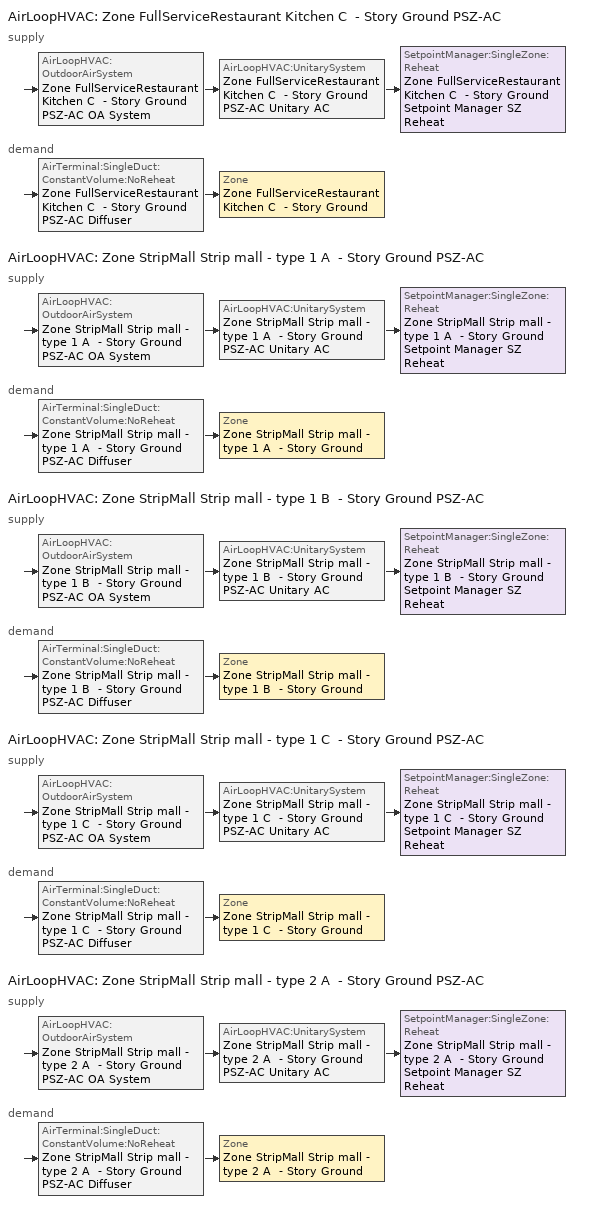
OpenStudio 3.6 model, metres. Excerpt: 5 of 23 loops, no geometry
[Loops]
AirLoopHVAC 'Zone FullServiceRestaurant Kitchen C  - Story Ground PSZ-AC'
 supply: AirLoopHVAC:OutdoorAirSystem 'Zone FullServiceRestaurant Kitchen C  - Story Ground PSZ-AC OA System' > AirLoopHVAC:UnitarySystem 'Zone FullServiceRestaurant Kitchen C  - Story Ground PSZ-AC Unitary AC' > SetpointManager:SingleZone:Reheat 'Zone FullServiceRestaurant Kitchen C  - Story Ground Setpoint Manager SZ Reheat'
 demand: AirTerminal:SingleDuct:ConstantVolume:NoReheat 'Zone FullServiceRestaurant Kitchen C  - Story Ground PSZ-AC Diffuser' > Zone 'Zone FullServiceRestaurant Kitchen C  - Story Ground'
AirLoopHVAC 'Zone StripMall Strip mall - type 1 A  - Story Ground PSZ-AC'
 supply: AirLoopHVAC:OutdoorAirSystem 'Zone StripMall Strip mall - type 1 A  - Story Ground PSZ-AC OA System' > AirLoopHVAC:UnitarySystem 'Zone StripMall Strip mall - type 1 A  - Story Ground PSZ-AC Unitary AC' > SetpointManager:SingleZone:Reheat 'Zone StripMall Strip mall - type 1 A  - Story Ground Setpoint Manager SZ Reheat'
 demand: AirTerminal:SingleDuct:ConstantVolume:NoReheat 'Zone StripMall Strip mall - type 1 A  - Story Ground PSZ-AC Diffuser' > Zone 'Zone StripMall Strip mall - type 1 A  - Story Ground'
AirLoopHVAC 'Zone StripMall Strip mall - type 1 B  - Story Ground PSZ-AC'
 supply: AirLoopHVAC:OutdoorAirSystem 'Zone StripMall Strip mall - type 1 B  - Story Ground PSZ-AC OA System' > AirLoopHVAC:UnitarySystem 'Zone StripMall Strip mall - type 1 B  - Story Ground PSZ-AC Unitary AC' > SetpointManager:SingleZone:Reheat 'Zone StripMall Strip mall - type 1 B  - Story Ground Setpoint Manager SZ Reheat'
 demand: AirTerminal:SingleDuct:ConstantVolume:NoReheat 'Zone StripMall Strip mall - type 1 B  - Story Ground PSZ-AC Diffuser' > Zone 'Zone StripMall Strip mall - type 1 B  - Story Ground'
AirLoopHVAC 'Zone StripMall Strip mall - type 1 C  - Story Ground PSZ-AC'
 supply: AirLoopHVAC:OutdoorAirSystem 'Zone StripMall Strip mall - type 1 C  - Story Ground PSZ-AC OA System' > AirLoopHVAC:UnitarySystem 'Zone StripMall Strip mall - type 1 C  - Story Ground PSZ-AC Unitary AC' > SetpointManager:SingleZone:Reheat 'Zone StripMall Strip mall - type 1 C  - Story Ground Setpoint Manager SZ Reheat'
 demand: AirTerminal:SingleDuct:ConstantVolume:NoReheat 'Zone StripMall Strip mall - type 1 C  - Story Ground PSZ-AC Diffuser' > Zone 'Zone StripMall Strip mall - type 1 C  - Story Ground'
AirLoopHVAC 'Zone StripMall Strip mall - type 2 A  - Story Ground PSZ-AC'
 supply: AirLoopHVAC:OutdoorAirSystem 'Zone StripMall Strip mall - type 2 A  - Story Ground PSZ-AC OA System' > AirLoopHVAC:UnitarySystem 'Zone StripMall Strip mall - type 2 A  - Story Ground PSZ-AC Unitary AC' > SetpointManager:SingleZone:Reheat 'Zone StripMall Strip mall - type 2 A  - Story Ground Setpoint Manager SZ Reheat'
 demand: AirTerminal:SingleDuct:ConstantVolume:NoReheat 'Zone StripMall Strip mall - type 2 A  - Story Ground PSZ-AC Diffuser' > Zone 'Zone StripMall Strip mall - type 2 A  - Story Ground'
[Sizing:Zone] Zone Cooling Design Supply Air Temperature Input Method=SupplyAirTemperature; Zone Cooling Design Supply Air Temperature {C}=12.7778; Zone Cooling Design Supply Air Temperature Difference {deltaC}=11.11; Zone Heating Design Supply Air Temperature Input Method=SupplyAirTemperature; Zone Heating Design Supply Air Temperature {C}=50; Zone Heating Design Supply Air Temperature Difference {deltaC}=11.11; Zone Cooling Design Supply Air Humidity Ratio {kg-H2O/kg-air}=0.0085; Zone Heating Design Supply Air Humidity Ratio {kg-H2O/kg-air}=0.008; Cooling Design Air Flow Method=DesignDay; Heating Design Air Flow Method=DesignDay; Account for Dedicated Outdoor Air System=No; Dedicated Outdoor Air System Control Strategy=NeutralSupplyAir; Dedicated Outdoor Air Low Setpoint Temperature for Design {C}=autosize; Dedicated Outdoor Air High Setpoint Temperature for Design {C}=autosize; Zone Load Sizing Method=Sensible Load Only No Latent Load; Zone Latent Cooling Design Supply Air Humidity Ratio Input Method=HumidityRatioDifference; Zone Cooling Design Supply Air Humidity Ratio Difference {kgWater/kgDryAir}=0.005; Zone Latent Heating Design Supply Air Humidity Ratio Input Method=HumidityRatioDifference; Zone Humidification Design Supply Air Humidity Ratio Difference {kgWater/kgDryAir}=0.005
Zone FullServiceRestaurant Kitchen C  - Story Ground; Zone StripMall Strip mall - type 1 A  - Story Ground; Zone StripMall Strip mall - type 1 B  - Story Ground; Zone StripMall Strip mall - type 1 C  - Story Ground; Zone StripMall Strip mall - type 2 A  - Story Ground
[Zone equipment]
Zone FullServiceRestaurant Kitchen C  - Story Ground: Zone FullServiceRestaurant Kitchen C  - Story Ground Exhaust Fan, Zone FullServiceRestaurant Kitchen C  - Story Ground PSZ-AC Diffuser
Zone StripMall Strip mall - type 1 A  - Story Ground: Zone StripMall Strip mall - type 1 A  - Story Ground PSZ-AC Diffuser
Zone StripMall Strip mall - type 1 B  - Story Ground: Zone StripMall Strip mall - type 1 B  - Story Ground PSZ-AC Diffuser
Zone StripMall Strip mall - type 1 C  - Story Ground: Zone StripMall Strip mall - type 1 C  - Story Ground PSZ-AC Diffuser
Zone StripMall Strip mall - type 2 A  - Story Ground: Zone StripMall Strip mall - type 2 A  - Story Ground PSZ-AC Diffuser
[Fan:ZoneExhaust]
Zone FullServiceRestaurant Kitchen C  - Story Ground Exhaust Fan: Availability Schedule=RestaurantSitDown Kitchen_Exhaust_SCH; Fan Total Efficiency=0.0660786; Pressure Rise {Pa}=124.544; Maximum Flow Rate {m3/s}=0.0314141; Flow Fraction Schedule=RestaurantSitDown Kitchen_Exhaust_SCH; System Availability Manager Coupling Mode=Decoupled
[AirLoopHVAC] Design Supply Air Flow Rate {m3/s}=autosize; Design Return Air Flow Fraction of Supply Air Flow=1
Name | Availability Schedule
Zone FullServiceRestaurant Kitchen C  - Story Ground PSZ-AC | Zone FullServiceRestaurant Kitchen C  - Story Ground PSZ-AC Occ Sch
Zone StripMall Strip mall - type 1 A  - Story Ground PSZ-AC | Zone StripMall Strip mall - type 1 A  - Story Ground PSZ-AC Occ Sch
Zone StripMall Strip mall - type 1 B  - Story Ground PSZ-AC | Zone StripMall Strip mall - type 1 B  - Story Ground PSZ-AC Occ Sch
Zone StripMall Strip mall - type 1 C  - Story Ground PSZ-AC | Zone StripMall Strip mall - type 1 C  - Story Ground PSZ-AC Occ Sch
Zone StripMall Strip mall - type 2 A  - Story Ground PSZ-AC | Zone StripMall Strip mall - type 2 A  - Story Ground PSZ-AC Occ Sch
[Sizing:System] Type of Load to Size On=Sensible; Design Outdoor Air Flow Rate {m3/s}=Autosize; Central Heating Maximum System Air Flow Ratio=1; Preheat Design Temperature {C}=7.22222; Preheat Design Humidity Ratio {kg-H2O/kg-Air}=0.008; Precool Design Temperature {C}=12.7778; Precool Design Humidity Ratio {kg-H2O/kg-Air}=0.008; Central Cooling Design Supply Air Temperature {C}=12.7778; Central Heating Design Supply Air Temperature {C}=50; Sizing Option=Coincident; 100% Outdoor Air in Cooling=No; 100% Outdoor Air in Heating=No; Central Cooling Design Supply Air Humidity Ratio {kg-H2O/kg-Air}=0.0085; Central Heating Design Supply Air Humidity Ratio {kg-H2O/kg-Air}=0.008; Cooling Design Air Flow Method=DesignDay; Heating Design Air Flow Method=DesignDay; System Outdoor Air Method=ZoneSum; Zone Maximum Outdoor Air Fraction=1; Cooling Supply Air Flow Rate Per Floor Area {m3/s-m2}=0.00996765; Cooling Fraction of Autosized Cooling Supply Air Flow Rate=1; Cooling Supply Air Flow Rate Per Unit Cooling Capacity {m3/s-W}=3.94755e-05; Heating Supply Air Flow Rate Per Floor Area {m3/s-m2}=0.00996765; Heating Fraction of Autosized Heating Supply Air Flow Rate=1; Heating Fraction of Autosized Cooling Supply Air Flow Rate=1; Heating Supply Air Flow Rate Per Unit Heating Capacity {m3/s-W}=3.15882e-05; Cooling Design Capacity Method=CoolingDesignCapacity; Cooling Design Capacity {W}=autosize; Cooling Design Capacity Per Floor Area {W/m2}=234.7; Fraction of Autosized Cooling Design Capacity=1; Heating Design Capacity Method=HeatingDesignCapacity; Heating Design Capacity {W}=autosize; Heating Design Capacity Per Floor Area {W/m2}=157; Fraction of Autosized Heating Design Capacity=1; Central Cooling Capacity Control Method=OnOff; Occupant Diversity=autosize
Zone FullServiceRestaurant Kitchen C  - Story Ground PSZ-AC; Zone StripMall Strip mall - type 1 A  - Story Ground PSZ-AC; Zone StripMall Strip mall - type 1 B  - Story Ground PSZ-AC; Zone StripMall Strip mall - type 1 C  - Story Ground PSZ-AC; Zone StripMall Strip mall - type 2 A  - Story Ground PSZ-AC
[SetpointManager:SingleZone:Reheat] Minimum Supply Air Temperature {C}=12.7778; Maximum Supply Air Temperature {C}=50
Name | Control Zone | Setpoint Node or NodeList
Zone FullServiceRestaurant Kitchen C  - Story Ground Setpoint Manager SZ Reheat | Zone FullServiceRestaurant Kitchen C  - Story Ground | Zone FullServiceRestaurant Kitchen C  - Story Ground PSZ-AC Supply Outlet Node
Zone StripMall Strip mall - type 1 A  - Story Ground Setpoint Manager SZ Reheat | Zone StripMall Strip mall - type 1 A  - Story Ground | Zone StripMall Strip mall - type 1 A  - Story Ground PSZ-AC Supply Outlet Node
Zone StripMall Strip mall - type 1 B  - Story Ground Setpoint Manager SZ Reheat | Zone StripMall Strip mall - type 1 B  - Story Ground | Zone StripMall Strip mall - type 1 B  - Story Ground PSZ-AC Supply Outlet Node
Zone StripMall Strip mall - type 1 C  - Story Ground Setpoint Manager SZ Reheat | Zone StripMall Strip mall - type 1 C  - Story Ground | Zone StripMall Strip mall - type 1 C  - Story Ground PSZ-AC Supply Outlet Node
Zone StripMall Strip mall - type 2 A  - Story Ground Setpoint Manager SZ Reheat | Zone StripMall Strip mall - type 2 A  - Story Ground | Zone StripMall Strip mall - type 2 A  - Story Ground PSZ-AC Supply Outlet Node
[Coil:Heating:Gas] Availability Schedule=Always On Discrete; Gas Burner Efficiency=0.8; Nominal Capacity {W}=AutoSize; Parasitic Electric Load {W}=0; Parasitic Gas Load {W}=0
Zone FullServiceRestaurant Kitchen C  - Story Ground PSZ-AC Gas Htg Coil 17kBtu/hr 0.8 Thermal Eff; Zone StripMall Strip mall - type 1 A  - Story Ground PSZ-AC Gas Htg Coil 41kBtu/hr 0.8 Thermal Eff; Zone StripMall Strip mall - type 1 B  - Story Ground PSZ-AC Gas Htg Coil 20kBtu/hr 0.8 Thermal Eff; Zone StripMall Strip mall - type 1 C  - Story Ground PSZ-AC Gas Htg Coil 29kBtu/hr 0.8 Thermal Eff; Zone StripMall Strip mall - type 2 A  - Story Ground PSZ-AC Gas Htg Coil 37kBtu/hr 0.8 Thermal Eff
[Coil:Heating:Electric] Availability Schedule=Always Off Discrete; Efficiency=1; Nominal Capacity {W}=0
Zone FullServiceRestaurant Kitchen C  - Story Ground PSZ-AC No Heat; Zone StripMall Strip mall - type 1 A  - Story Ground PSZ-AC No Heat; Zone StripMall Strip mall - type 1 B  - Story Ground PSZ-AC No Heat; Zone StripMall Strip mall - type 1 C  - Story Ground PSZ-AC No Heat; Zone StripMall Strip mall - type 2 A  - Story Ground PSZ-AC No Heat
[Coil:Cooling:DX:SingleSpeed] Availability Schedule=Always On Discrete; Rated Total Cooling Capacity {W}=autosize; Rated Sensible Heat Ratio=autosize; Rated COP {W/W}=3.14722; Rated Air Flow Rate {m3/s}=autosize; Rated Evaporator Fan Power Per Volume Flow Rate 2017 {W/(m3/s)}=773.3; Rated Evaporator Fan Power Per Volume Flow Rate 2023 {W/(m3/s)}=934.4; Total Cooling Capacity Function of Temperature Curve=DOE Ref DX Clg Coil Cool-Cap-fT; Total Cooling Capacity Function of Flow Fraction Curve=DOE Ref DX Clg Coil Cool-CAP-fFlow; Energy Input Ratio Function of Temperature Curve=DOE Ref DX Clg Coil Cool-EIR-fT; Energy Input Ratio Function of Flow Fraction Curve=DOE Ref DX Clg Coil Cool-EIR-fFlow; Part Load Fraction Correlation Curve=DOE Ref DX Clg Coil Cool-PLF-fPLR; Minimum Outdoor Dry-Bulb Temperature for Compressor Operation {C}=-25; Nominal Time for Condensate Removal to Begin {s}=0; Ratio of Initial Moisture Evaporation Rate and Steady State Latent Capacity=0; Maximum Cycling Rate {cycles/hr}=0; Latent Capacity Time Constant {s}=0; Condenser Type=AirCooled; Evaporative Condenser Effectiveness=0.9; Evaporative Condenser Air Flow Rate {m3/s}=autosize; Evaporative Condenser Pump Rated Power Consumption {W}=autosize; Crankcase Heater Capacity {W}=0; Maximum Outdoor Dry-Bulb Temperature for Crankcase Heater Operation {C}=10; Basin Heater Capacity {W/K}=0; Basin Heater Setpoint Temperature {C}=2
Zone FullServiceRestaurant Kitchen C  - Story Ground PSZ-AC 1spd DX AC Clg Coil 10kBtu/hr 9.7SEER; Zone StripMall Strip mall - type 1 A  - Story Ground PSZ-AC 1spd DX AC Clg Coil 19kBtu/hr 9.7SEER; Zone StripMall Strip mall - type 1 B  - Story Ground PSZ-AC 1spd DX AC Clg Coil 9kBtu/hr 9.7SEER; Zone StripMall Strip mall - type 1 C  - Story Ground PSZ-AC 1spd DX AC Clg Coil 16kBtu/hr 9.7SEER; Zone StripMall Strip mall - type 2 A  - Story Ground PSZ-AC 1spd DX AC Clg Coil 17kBtu/hr 9.7SEER
[Fan:OnOff] Availability Schedule=Always On Discrete; Fan Total Efficiency=0.53625; Pressure Rise {Pa}=622.722; Maximum Flow Rate {m3/s}=autosize; Motor Efficiency=0.825; Motor In Airstream Fraction=1
Name | Fan Power Ratio Function of Speed Ratio Curve | Fan Efficiency Ratio Function of Speed Ratio Curve
Zone FullServiceRestaurant Kitchen C  - Story Ground PSZ-AC Fan | Fan On Off Power Curve 5 | Fan On Off Efficiency Curve 5
Zone StripMall Strip mall - type 1 A  - Story Ground PSZ-AC Fan | Fan On Off Power Curve 6 | Fan On Off Efficiency Curve 6
Zone StripMall Strip mall - type 1 B  - Story Ground PSZ-AC Fan | Fan On Off Power Curve 7 | Fan On Off Efficiency Curve 7
Zone StripMall Strip mall - type 1 C  - Story Ground PSZ-AC Fan | Fan On Off Power Curve 8 | Fan On Off Efficiency Curve 8
Zone StripMall Strip mall - type 2 A  - Story Ground PSZ-AC Fan | Fan On Off Power Curve 9 | Fan On Off Efficiency Curve 9
[AirLoopHVAC:UnitarySystem] Control Type=Load; Dehumidification Control Type=None; Availability Schedule=Always On Discrete; Fan Placement=DrawThrough; DX Heating Coil Sizing Ratio=1; Use DOAS DX Cooling Coil=No; DOAS DX Cooling Coil Leaving Minimum Air Temperature {C}=2; Latent Load Control=SensibleOnlyLoadControl; Supply Air Flow Rate During Cooling Operation {m3/s}=Autosize; Supply Air Flow Rate During Heating Operation {m3/s}=Autosize; Supply Air Flow Rate When No Cooling or Heating is Required {m3/s}=Autosize; Maximum Supply Air Temperature {C}=80; Maximum Outdoor Dry-Bulb Temperature for Supplemental Heater Operation {C}=21; Maximum Cycling Rate {cycles/hr}=2.5; Heat Pump Time Constant {s}=60; Fraction of On-Cycle Power Use=0.01; Heat Pump Fan Delay Time {s}=60; Ancilliary On-Cycle Electric Power {W}=0; Ancilliary Off-Cycle Electric Power {W}=0
Name | Controlling Zone or Thermostat Location | Supply Fan | Supply Air Fan Operating Mode Schedule | Heating Coil | Cooling Coil | Supplemental Heating Coil
Zone FullServiceRestaurant Kitchen C  - Story Ground PSZ-AC Unitary AC | Zone FullServiceRestaurant Kitchen C  - Story Ground | Zone FullServiceRestaurant Kitchen C  - Story Ground PSZ-AC Fan | Zone FullServiceRestaurant Kitchen C  - Story Ground PSZ-AC_night_fancycle_schedule | Zone FullServiceRestaurant Kitchen C  - Story Ground PSZ-AC Gas Htg Coil 17kBtu/hr 0.8 Thermal Eff | Zone FullServiceRestaurant Kitchen C  - Story Ground PSZ-AC 1spd DX AC Clg Coil 10kBtu/hr 9.7SEER | Zone FullServiceRestaurant Kitchen C  - Story Ground PSZ-AC No Heat
Zone StripMall Strip mall - type 1 A  - Story Ground PSZ-AC Unitary AC | Zone StripMall Strip mall - type 1 A  - Story Ground | Zone StripMall Strip mall - type 1 A  - Story Ground PSZ-AC Fan | Zone StripMall Strip mall - type 1 A  - Story Ground PSZ-AC_night_fancycle_schedule | Zone StripMall Strip mall - type 1 A  - Story Ground PSZ-AC Gas Htg Coil 41kBtu/hr 0.8 Thermal Eff | Zone StripMall Strip mall - type 1 A  - Story Ground PSZ-AC 1spd DX AC Clg Coil 19kBtu/hr 9.7SEER | Zone StripMall Strip mall - type 1 A  - Story Ground PSZ-AC No Heat
Zone StripMall Strip mall - type 1 B  - Story Ground PSZ-AC Unitary AC | Zone StripMall Strip mall - type 1 B  - Story Ground | Zone StripMall Strip mall - type 1 B  - Story Ground PSZ-AC Fan | Zone StripMall Strip mall - type 1 B  - Story Ground PSZ-AC_night_fancycle_schedule | Zone StripMall Strip mall - type 1 B  - Story Ground PSZ-AC Gas Htg Coil 20kBtu/hr 0.8 Thermal Eff | Zone StripMall Strip mall - type 1 B  - Story Ground PSZ-AC 1spd DX AC Clg Coil 9kBtu/hr 9.7SEER | Zone StripMall Strip mall - type 1 B  - Story Ground PSZ-AC No Heat
Zone StripMall Strip mall - type 1 C  - Story Ground PSZ-AC Unitary AC | Zone StripMall Strip mall - type 1 C  - Story Ground | Zone StripMall Strip mall - type 1 C  - Story Ground PSZ-AC Fan | Zone StripMall Strip mall - type 1 C  - Story Ground PSZ-AC_night_fancycle_schedule | Zone StripMall Strip mall - type 1 C  - Story Ground PSZ-AC Gas Htg Coil 29kBtu/hr 0.8 Thermal Eff | Zone StripMall Strip mall - type 1 C  - Story Ground PSZ-AC 1spd DX AC Clg Coil 16kBtu/hr 9.7SEER | Zone StripMall Strip mall - type 1 C  - Story Ground PSZ-AC No Heat
Zone StripMall Strip mall - type 2 A  - Story Ground PSZ-AC Unitary AC | Zone StripMall Strip mall - type 2 A  - Story Ground | Zone StripMall Strip mall - type 2 A  - Story Ground PSZ-AC Fan | Zone StripMall Strip mall - type 2 A  - Story Ground PSZ-AC_night_fancycle_schedule | Zone StripMall Strip mall - type 2 A  - Story Ground PSZ-AC Gas Htg Coil 37kBtu/hr 0.8 Thermal Eff | Zone StripMall Strip mall - type 2 A  - Story Ground PSZ-AC 1spd DX AC Clg Coil 17kBtu/hr 9.7SEER | Zone StripMall Strip mall - type 2 A  - Story Ground PSZ-AC No Heat
[Controller:OutdoorAir] Minimum Outdoor Air Flow Rate {m3/s}=autosize; Maximum Outdoor Air Flow Rate {m3/s}=Autosize; Economizer Control Type=NoEconomizer; Economizer Control Action Type=ModulateFlow; Economizer Maximum Limit Dry-Bulb Temperature {C}=28; Economizer Maximum Limit Enthalpy {J/kg}=64000; Lockout Type=LockoutWithCompressor; Minimum Limit Type=FixedMinimum; High Humidity Control=No; Heat Recovery Bypass Control Type=BypassWhenWithinEconomizerLimits
Name | Minimum Outdoor Air Schedule | Controller Mechanical Ventilation
Zone FullServiceRestaurant Kitchen C  - Story Ground PSZ-AC OA System Controller | Zone FullServiceRestaurant Kitchen C  - Story Ground PSZ-AC_night_novent_schedule | Controller Mechanical Ventilation 6
Zone StripMall Strip mall - type 1 A  - Story Ground PSZ-AC OA System Controller | Zone StripMall Strip mall - type 1 A  - Story Ground PSZ-AC_night_novent_schedule | Controller Mechanical Ventilation 7
Zone StripMall Strip mall - type 1 B  - Story Ground PSZ-AC OA System Controller | Zone StripMall Strip mall - type 1 B  - Story Ground PSZ-AC_night_novent_schedule | Controller Mechanical Ventilation 8
Zone StripMall Strip mall - type 1 C  - Story Ground PSZ-AC OA System Controller | Zone StripMall Strip mall - type 1 C  - Story Ground PSZ-AC_night_novent_schedule | Controller Mechanical Ventilation 9
Zone StripMall Strip mall - type 2 A  - Story Ground PSZ-AC OA System Controller | Zone StripMall Strip mall - type 2 A  - Story Ground PSZ-AC_night_novent_schedule | Controller Mechanical Ventilation 10
[Controller:MechanicalVentilation] Availability Schedule=Always On Discrete
Controller Mechanical Ventilation 6; Controller Mechanical Ventilation 7; Controller Mechanical Ventilation 8; Controller Mechanical Ventilation 9; Controller Mechanical Ventilation 10
[AirLoopHVAC:OutdoorAirSystem]
Name | Controller
Zone FullServiceRestaurant Kitchen C  - Story Ground PSZ-AC OA System | Zone FullServiceRestaurant Kitchen C  - Story Ground PSZ-AC OA System Controller
Zone StripMall Strip mall - type 1 A  - Story Ground PSZ-AC OA System | Zone StripMall Strip mall - type 1 A  - Story Ground PSZ-AC OA System Controller
Zone StripMall Strip mall - type 1 B  - Story Ground PSZ-AC OA System | Zone StripMall Strip mall - type 1 B  - Story Ground PSZ-AC OA System Controller
Zone StripMall Strip mall - type 1 C  - Story Ground PSZ-AC OA System | Zone StripMall Strip mall - type 1 C  - Story Ground PSZ-AC OA System Controller
Zone StripMall Strip mall - type 2 A  - Story Ground PSZ-AC OA System | Zone StripMall Strip mall - type 2 A  - Story Ground PSZ-AC OA System Controller
[AirTerminal:SingleDuct:ConstantVolume:NoReheat] Availability Schedule=Always On Discrete; Maximum Air Flow Rate {m3/s}=AutoSize
Zone FullServiceRestaurant Kitchen C  - Story Ground PSZ-AC Diffuser; Zone StripMall Strip mall - type 1 A  - Story Ground PSZ-AC Diffuser; Zone StripMall Strip mall - type 1 B  - Story Ground PSZ-AC Diffuser; Zone StripMall Strip mall - type 1 C  - Story Ground PSZ-AC Diffuser; Zone StripMall Strip mall - type 2 A  - Story Ground PSZ-AC Diffuser
[Schedule:Ruleset]
Name | Default Day Schedule | Summer Design Day Schedule | Winter Design Day Schedule
RestaurantSitDown Kitchen_Exhaust_SCH | RestaurantSitDown Kitchen_Exhaust_SCH Default | RestaurantSitDown Kitchen_Exhaust_SCH Summer Design Day | RestaurantSitDown Kitchen_Exhaust_SCH Winter Design Day
Zone FullServiceRestaurant Kitchen C  - Story Ground PSZ-AC Occ Sch | Zone FullServiceRestaurant Kitchen C  - Story Ground PSZ-AC Occ Sch Default | Zone FullServiceRestaurant Kitchen C  - Story Ground PSZ-AC Occ Sch Summer Design Day | Zone FullServiceRestaurant Kitchen C  - Story Ground PSZ-AC Occ Sch Winter Design Day
Zone StripMall Strip mall - type 1 A  - Story Ground PSZ-AC Occ Sch | Zone StripMall Strip mall - type 1 A  - Story Ground PSZ-AC Occ Sch Default | Zone StripMall Strip mall - type 1 A  - Story Ground PSZ-AC Occ Sch Summer Design Day | Zone StripMall Strip mall - type 1 A  - Story Ground PSZ-AC Occ Sch Winter Design Day
Zone StripMall Strip mall - type 1 B  - Story Ground PSZ-AC Occ Sch | Zone StripMall Strip mall - type 1 B  - Story Ground PSZ-AC Occ Sch Default | Zone StripMall Strip mall - type 1 B  - Story Ground PSZ-AC Occ Sch Summer Design Day | Zone StripMall Strip mall - type 1 B  - Story Ground PSZ-AC Occ Sch Winter Design Day
Zone StripMall Strip mall - type 1 C  - Story Ground PSZ-AC Occ Sch | Zone StripMall Strip mall - type 1 C  - Story Ground PSZ-AC Occ Sch Default | Zone StripMall Strip mall - type 1 C  - Story Ground PSZ-AC Occ Sch Summer Design Day | Zone StripMall Strip mall - type 1 C  - Story Ground PSZ-AC Occ Sch Winter Design Day
Zone StripMall Strip mall - type 2 A  - Story Ground PSZ-AC Occ Sch | Zone StripMall Strip mall - type 2 A  - Story Ground PSZ-AC Occ Sch Default | Zone StripMall Strip mall - type 2 A  - Story Ground PSZ-AC Occ Sch Summer Design Day | Zone StripMall Strip mall - type 2 A  - Story Ground PSZ-AC Occ Sch Winter Design Day
Zone FullServiceRestaurant Kitchen C  - Story Ground PSZ-AC_night_novent_schedule | Zone FullServiceRestaurant Kitchen C  - Story Ground PSZ-AC Occ Sch Default 2 | Zone FullServiceRestaurant Kitchen C  - Story Ground PSZ-AC Occ Sch Summer Design Day 2 | Zone FullServiceRestaurant Kitchen C  - Story Ground PSZ-AC Occ Sch Winter Design Day 2
Zone FullServiceRestaurant Kitchen C  - Story Ground PSZ-AC_night_fancycle_schedule | Zone FullServiceRestaurant Kitchen C  - Story Ground PSZ-AC Occ Sch Default 3 | Zone FullServiceRestaurant Kitchen C  - Story Ground PSZ-AC Occ Sch Summer Design Day 3 | Zone FullServiceRestaurant Kitchen C  - Story Ground PSZ-AC Occ Sch Winter Design Day 3
Zone StripMall Strip mall - type 1 A  - Story Ground PSZ-AC_night_novent_schedule | Zone StripMall Strip mall - type 1 A  - Story Ground PSZ-AC Occ Sch Default 2 | Zone StripMall Strip mall - type 1 A  - Story Ground PSZ-AC Occ Sch Summer Design Day 2 | Zone StripMall Strip mall - type 1 A  - Story Ground PSZ-AC Occ Sch Winter Design Day 2
Zone StripMall Strip mall - type 1 A  - Story Ground PSZ-AC_night_fancycle_schedule | Zone StripMall Strip mall - type 1 A  - Story Ground PSZ-AC Occ Sch Default 3 | Zone StripMall Strip mall - type 1 A  - Story Ground PSZ-AC Occ Sch Summer Design Day 3 | Zone StripMall Strip mall - type 1 A  - Story Ground PSZ-AC Occ Sch Winter Design Day 3
Zone StripMall Strip mall - type 1 B  - Story Ground PSZ-AC_night_novent_schedule | Zone StripMall Strip mall - type 1 B  - Story Ground PSZ-AC Occ Sch Default 2 | Zone StripMall Strip mall - type 1 B  - Story Ground PSZ-AC Occ Sch Summer Design Day 2 | Zone StripMall Strip mall - type 1 B  - Story Ground PSZ-AC Occ Sch Winter Design Day 2
Zone StripMall Strip mall - type 1 B  - Story Ground PSZ-AC_night_fancycle_schedule | Zone StripMall Strip mall - type 1 B  - Story Ground PSZ-AC Occ Sch Default 3 | Zone StripMall Strip mall - type 1 B  - Story Ground PSZ-AC Occ Sch Summer Design Day 3 | Zone StripMall Strip mall - type 1 B  - Story Ground PSZ-AC Occ Sch Winter Design Day 3
Zone StripMall Strip mall - type 1 C  - Story Ground PSZ-AC_night_novent_schedule | Zone StripMall Strip mall - type 1 C  - Story Ground PSZ-AC Occ Sch Default 2 | Zone StripMall Strip mall - type 1 C  - Story Ground PSZ-AC Occ Sch Summer Design Day 2 | Zone StripMall Strip mall - type 1 C  - Story Ground PSZ-AC Occ Sch Winter Design Day 2
Zone StripMall Strip mall - type 1 C  - Story Ground PSZ-AC_night_fancycle_schedule | Zone StripMall Strip mall - type 1 C  - Story Ground PSZ-AC Occ Sch Default 3 | Zone StripMall Strip mall - type 1 C  - Story Ground PSZ-AC Occ Sch Summer Design Day 3 | Zone StripMall Strip mall - type 1 C  - Story Ground PSZ-AC Occ Sch Winter Design Day 3
Zone StripMall Strip mall - type 2 A  - Story Ground PSZ-AC_night_novent_schedule | Zone StripMall Strip mall - type 2 A  - Story Ground PSZ-AC Occ Sch Default 2 | Zone StripMall Strip mall - type 2 A  - Story Ground PSZ-AC Occ Sch Summer Design Day 2 | Zone StripMall Strip mall - type 2 A  - Story Ground PSZ-AC Occ Sch Winter Design Day 2
Zone StripMall Strip mall - type 2 A  - Story Ground PSZ-AC_night_fancycle_schedule | Zone StripMall Strip mall - type 2 A  - Story Ground PSZ-AC Occ Sch Default 3 | Zone StripMall Strip mall - type 2 A  - Story Ground PSZ-AC Occ Sch Summer Design Day 3 | Zone StripMall Strip mall - type 2 A  - Story Ground PSZ-AC Occ Sch Winter Design Day 3
[Schedule:Day]
RestaurantSitDown Kitchen_Exhaust_SCH Default: Yes, 3, 45, 0, 18, 45, 1, 24, 0, 0
RestaurantSitDown Kitchen_Exhaust_SCH Winter Design Day; RestaurantSitDown Kitchen_Exhaust_SCH Summer Design Day: 5, 0, 0, 24, 0, 1
RestaurantSitDown Kitchen_Exhaust_SCH Default|WntrDsn|SmrDsn|Sun|Wkdy Day; autogen Schedule Rule 19 1_day_sch: Yes, 5, 0, 0, 24, 0, 1
Zone FullServiceRestaurant Kitchen C  - Story Ground PSZ-AC Occ Sch Default; Zone FullServiceRestaurant Kitchen C  - Story Ground PSZ-AC Occ Sch Default 2; Zone FullServiceRestaurant Kitchen C  - Story Ground PSZ-AC Occ Sch Default 3: 8, 30, 0, 16, 50, 1, 24, 0, 0
Zone FullServiceRestaurant Kitchen C  - Story Ground PSZ-AC Occ Sch Winter Design Day; Zone FullServiceRestaurant Kitchen C  - Story Ground PSZ-AC Occ Sch Summer Design Day; Zone StripMall Strip mall - type 1 A  - Story Ground PSZ-AC Occ Sch Winter Design Day; Zone StripMall Strip mall - type 1 A  - Story Ground PSZ-AC Occ Sch Summer Design Day; Zone StripMall Strip mall - type 1 B  - Story Ground PSZ-AC Occ Sch Winter Design Day; Zone StripMall Strip mall - type 1 B  - Story Ground PSZ-AC Occ Sch Summer Design Day; Zone StripMall Strip mall - type 1 C  - Story Ground PSZ-AC Occ Sch Winter Design Day; Zone StripMall Strip mall - type 1 C  - Story Ground PSZ-AC Occ Sch Summer Design Day; Zone StripMall Strip mall - type 2 A  - Story Ground PSZ-AC Occ Sch Winter Design Day; Zone StripMall Strip mall - type 2 A  - Story Ground PSZ-AC Occ Sch Summer Design Day; Zone FullServiceRestaurant Kitchen C  - Story Ground PSZ-AC Occ Sch Summer Design Day 2; Zone FullServiceRestaurant Kitchen C  - Story Ground PSZ-AC Occ Sch Winter Design Day 2; Zone FullServiceRestaurant Kitchen C  - Story Ground PSZ-AC Occ Sch Summer Design Day 3; Zone FullServiceRestaurant Kitchen C  - Story Ground PSZ-AC Occ Sch Winter Design Day 3; Zone StripMall Strip mall - type 1 A  - Story Ground PSZ-AC Occ Sch Summer Design Day 2; Zone StripMall Strip mall - type 1 A  - Story Ground PSZ-AC Occ Sch Winter Design Day 2; Zone StripMall Strip mall - type 1 A  - Story Ground PSZ-AC Occ Sch Summer Design Day 3; Zone StripMall Strip mall - type 1 A  - Story Ground PSZ-AC Occ Sch Winter Design Day 3; Zone StripMall Strip mall - type 1 B  - Story Ground PSZ-AC Occ Sch Summer Design Day 2; Zone StripMall Strip mall - type 1 B  - Story Ground PSZ-AC Occ Sch Winter Design Day 2; Zone StripMall Strip mall - type 1 B  - Story Ground PSZ-AC Occ Sch Summer Design Day 3; Zone StripMall Strip mall - type 1 B  - Story Ground PSZ-AC Occ Sch Winter Design Day 3; Zone StripMall Strip mall - type 1 C  - Story Ground PSZ-AC Occ Sch Summer Design Day 2; Zone StripMall Strip mall - type 1 C  - Story Ground PSZ-AC Occ Sch Winter Design Day 2; Zone StripMall Strip mall - type 1 C  - Story Ground PSZ-AC Occ Sch Summer Design Day 3; Zone StripMall Strip mall - type 1 C  - Story Ground PSZ-AC Occ Sch Winter Design Day 3; Zone StripMall Strip mall - type 2 A  - Story Ground PSZ-AC Occ Sch Summer Design Day 2; Zone StripMall Strip mall - type 2 A  - Story Ground PSZ-AC Occ Sch Winter Design Day 2; Zone StripMall Strip mall - type 2 A  - Story Ground PSZ-AC Occ Sch Summer Design Day 3; Zone StripMall Strip mall - type 2 A  - Story Ground PSZ-AC Occ Sch Winter Design Day 3: 24, 0, 1
Zone FullServiceRestaurant Kitchen C  - Story Ground PSZ-AC Occ Sch Saturday; Zone FullServiceRestaurant Kitchen C  - Story Ground PSZ-AC Occ Sch Saturday 2; Zone FullServiceRestaurant Kitchen C  - Story Ground PSZ-AC Occ Sch Saturday 3: 5, 25, 0, 18, 55, 1, 24, 0, 0
Zone FullServiceRestaurant Kitchen C  - Story Ground PSZ-AC Occ Sch Sunday; Zone FullServiceRestaurant Kitchen C  - Story Ground PSZ-AC Occ Sch Sunday 2; Zone FullServiceRestaurant Kitchen C  - Story Ground PSZ-AC Occ Sch Sunday 3: 5, 25, 0, 18, 35, 1, 24, 0, 0
Zone StripMall Strip mall - type 1 A  - Story Ground PSZ-AC Occ Sch Default; Zone StripMall Strip mall - type 1 B  - Story Ground PSZ-AC Occ Sch Default; Zone StripMall Strip mall - type 1 C  - Story Ground PSZ-AC Occ Sch Default; Zone StripMall Strip mall - type 2 A  - Story Ground PSZ-AC Occ Sch Default; Zone StripMall Strip mall - type 1 A  - Story Ground PSZ-AC Occ Sch Default 2; Zone StripMall Strip mall - type 1 A  - Story Ground PSZ-AC Occ Sch Default 3; Zone StripMall Strip mall - type 1 B  - Story Ground PSZ-AC Occ Sch Default 2; Zone StripMall Strip mall - type 1 B  - Story Ground PSZ-AC Occ Sch Default 3; Zone StripMall Strip mall - type 1 C  - Story Ground PSZ-AC Occ Sch Default 2; Zone StripMall Strip mall - type 1 C  - Story Ground PSZ-AC Occ Sch Default 3; Zone StripMall Strip mall - type 2 A  - Story Ground PSZ-AC Occ Sch Default 2; Zone StripMall Strip mall - type 2 A  - Story Ground PSZ-AC Occ Sch Default 3: 3, 20, 1, 8, 39, 0, 14, 39, 1, 15, 0, 0, 24, 0, 1
Zone StripMall Strip mall - type 1 A  - Story Ground PSZ-AC Occ Sch Saturday; Zone StripMall Strip mall - type 1 B  - Story Ground PSZ-AC Occ Sch Saturday; Zone StripMall Strip mall - type 1 C  - Story Ground PSZ-AC Occ Sch Saturday; Zone StripMall Strip mall - type 2 A  - Story Ground PSZ-AC Occ Sch Saturday; Zone StripMall Strip mall - type 1 A  - Story Ground PSZ-AC Occ Sch Saturday 2; Zone StripMall Strip mall - type 1 A  - Story Ground PSZ-AC Occ Sch Saturday 3; Zone StripMall Strip mall - type 1 B  - Story Ground PSZ-AC Occ Sch Saturday 2; Zone StripMall Strip mall - type 1 B  - Story Ground PSZ-AC Occ Sch Saturday 3; Zone StripMall Strip mall - type 1 C  - Story Ground PSZ-AC Occ Sch Saturday 2; Zone StripMall Strip mall - type 1 C  - Story Ground PSZ-AC Occ Sch Saturday 3; Zone StripMall Strip mall - type 2 A  - Story Ground PSZ-AC Occ Sch Saturday 2; Zone StripMall Strip mall - type 2 A  - Story Ground PSZ-AC Occ Sch Saturday 3: 6, 35, 0, 15, 44, 1, 24, 0, 0
Zone StripMall Strip mall - type 1 A  - Story Ground PSZ-AC Occ Sch Sunday; Zone StripMall Strip mall - type 1 B  - Story Ground PSZ-AC Occ Sch Sunday; Zone StripMall Strip mall - type 1 C  - Story Ground PSZ-AC Occ Sch Sunday; Zone StripMall Strip mall - type 2 A  - Story Ground PSZ-AC Occ Sch Sunday; Zone StripMall Strip mall - type 1 A  - Story Ground PSZ-AC Occ Sch Sunday 2; Zone StripMall Strip mall - type 1 A  - Story Ground PSZ-AC Occ Sch Sunday 3; Zone StripMall Strip mall - type 1 B  - Story Ground PSZ-AC Occ Sch Sunday 2; Zone StripMall Strip mall - type 1 B  - Story Ground PSZ-AC Occ Sch Sunday 3; Zone StripMall Strip mall - type 1 C  - Story Ground PSZ-AC Occ Sch Sunday 2; Zone StripMall Strip mall - type 1 C  - Story Ground PSZ-AC Occ Sch Sunday 3; Zone StripMall Strip mall - type 2 A  - Story Ground PSZ-AC Occ Sch Sunday 2; Zone StripMall Strip mall - type 2 A  - Story Ground PSZ-AC Occ Sch Sunday 3: 8, 34, 0, 14, 44, 1, 24, 0, 0
[Schedule:Rule]
Schedule Rule 19: Schedule Ruleset=RestaurantSitDown Kitchen_Exhaust_SCH; Rule Order=0; Day Schedule=RestaurantSitDown Kitchen_Exhaust_SCH Default|WntrDsn|SmrDsn|Sun|Wkdy Day; Apply Sunday=Yes; Apply Monday=Yes; Apply Tuesday=Yes; Apply Wednesday=Yes; Apply Thursday=Yes; Apply Friday=Yes; Date Specification Type=DateRange; Start Month=1; Start Day=1; End Month=12; End Day=31
autogen Schedule Rule 19 1: Schedule Ruleset=RestaurantSitDown Kitchen_Exhaust_SCH; Rule Order=1; Day Schedule=autogen Schedule Rule 19 1_day_sch; Apply Sunday=Yes; Apply Monday=Yes; Apply Tuesday=Yes; Apply Wednesday=Yes; Apply Thursday=Yes; Apply Friday=Yes; Date Specification Type=SpecificDates; Apply Saturday=Yes; Specific Month 1=1; Specific Day 1=3; Specific Month 2=1; Specific Day 2=10; Specific Month 3=1; Specific Day 3=17; Specific Month 4=1; Specific Day 4=24; Specific Month 5=1; Specific Day 5=31; Specific Month 6=2; Specific Day 6=7; Specific Month 7=2; Specific Day 7=14; Specific Month 8=2; Specific Day 8=21; Specific Month 9=2; Specific Day 9=28; Specific Month 10=3; Specific Day 10=7; Specific Month 11=3; Specific Day 11=14; Specific Month 12=3; Specific Day 12=21; Specific Month 13=3; Specific Day 13=28; Specific Month 14=4; Specific Day 14=4; Specific Month 15=4; Specific Day 15=11; Specific Month 16=4; Specific Day 16=18; Specific Month 17=4; Specific Day 17=25; Specific Month 18=5; Specific Day 18=2; Specific Month 19=5; Specific Day 19=9; Specific Month 20=5; Specific Day 20=16; Specific Month 21=5; Specific Day 21=23; Specific Month 22=5; Specific Day 22=30; Specific Month 23=6; Specific Day 23=6; Specific Month 24=6; Specific Day 24=13; Specific Month 25=6; Specific Day 25=20; Specific Month 26=6; Specific Day 26=27; Specific Month 27=7; Specific Day 27=4; Specific Month 28=7; Specific Day 28=11; Specific Month 29=7; Specific Day 29=18; Specific Month 30=7; Specific Day 30=25; Specific Month 31=8; Specific Day 31=1; Specific Month 32=8; Specific Day 32=8; Specific Month 33=8; Specific Day 33=15; Specific Month 34=8; Specific Day 34=22; Specific Month 35=8; Specific Day 35=29; Specific Month 36=9; Specific Day 36=5; Specific Month 37=9; Specific Day 37=12; Specific Month 38=9; Specific Day 38=19; Specific Month 39=9; Specific Day 39=26; Specific Month 40=10; Specific Day 40=3; Specific Month 41=10; Specific Day 41=10; Specific Month 42=10; Specific Day 42=17; Specific Month 43=10; Specific Day 43=24; Specific Month 44=10; Specific Day 44=31; Specific Month 45=11; Specific Day 45=7; Specific Month 46=11; Specific Day 46=14; Specific Month 47=11; Specific Day 47=21; Specific Month 48=11; Specific Day 48=28; Specific Month 49=12; Specific Day 49=5; Specific Month 50=12; Specific Day 50=12; Specific Month 51=12; Specific Day 51=19; Specific Month 52=12; Specific Day 52=26
Zone FullServiceRestaurant Kitchen C  - Story Ground PSZ-AC Occ Sch Saturday Rule: Schedule Ruleset=Zone FullServiceRestaurant Kitchen C  - Story Ground PSZ-AC Occ Sch; Rule Order=1; Day Schedule=Zone FullServiceRestaurant Kitchen C  - Story Ground PSZ-AC Occ Sch Saturday; Date Specification Type=DateRange; Start Month=1; Start Day=1; End Month=12; End Day=31; Apply Saturday=Yes
Zone FullServiceRestaurant Kitchen C  - Story Ground PSZ-AC Occ Sch Sunday Rule: Schedule Ruleset=Zone FullServiceRestaurant Kitchen C  - Story Ground PSZ-AC Occ Sch; Rule Order=0; Day Schedule=Zone FullServiceRestaurant Kitchen C  - Story Ground PSZ-AC Occ Sch Sunday; Apply Sunday=Yes; Date Specification Type=DateRange; Start Month=1; Start Day=1; End Month=12; End Day=31
Zone StripMall Strip mall - type 1 A  - Story Ground PSZ-AC Occ Sch Saturday Rule: Schedule Ruleset=Zone StripMall Strip mall - type 1 A  - Story Ground PSZ-AC Occ Sch; Rule Order=1; Day Schedule=Zone StripMall Strip mall - type 1 A  - Story Ground PSZ-AC Occ Sch Saturday; Date Specification Type=DateRange; Start Month=1; Start Day=1; End Month=12; End Day=31; Apply Saturday=Yes
Zone StripMall Strip mall - type 1 A  - Story Ground PSZ-AC Occ Sch Sunday Rule: Schedule Ruleset=Zone StripMall Strip mall - type 1 A  - Story Ground PSZ-AC Occ Sch; Rule Order=0; Day Schedule=Zone StripMall Strip mall - type 1 A  - Story Ground PSZ-AC Occ Sch Sunday; Apply Sunday=Yes; Date Specification Type=DateRange; Start Month=1; Start Day=1; End Month=12; End Day=31
Zone StripMall Strip mall - type 1 B  - Story Ground PSZ-AC Occ Sch Saturday Rule: Schedule Ruleset=Zone StripMall Strip mall - type 1 B  - Story Ground PSZ-AC Occ Sch; Rule Order=1; Day Schedule=Zone StripMall Strip mall - type 1 B  - Story Ground PSZ-AC Occ Sch Saturday; Date Specification Type=DateRange; Start Month=1; Start Day=1; End Month=12; End Day=31; Apply Saturday=Yes
Zone StripMall Strip mall - type 1 B  - Story Ground PSZ-AC Occ Sch Sunday Rule: Schedule Ruleset=Zone StripMall Strip mall - type 1 B  - Story Ground PSZ-AC Occ Sch; Rule Order=0; Day Schedule=Zone StripMall Strip mall - type 1 B  - Story Ground PSZ-AC Occ Sch Sunday; Apply Sunday=Yes; Date Specification Type=DateRange; Start Month=1; Start Day=1; End Month=12; End Day=31
Zone StripMall Strip mall - type 1 C  - Story Ground PSZ-AC Occ Sch Saturday Rule: Schedule Ruleset=Zone StripMall Strip mall - type 1 C  - Story Ground PSZ-AC Occ Sch; Rule Order=1; Day Schedule=Zone StripMall Strip mall - type 1 C  - Story Ground PSZ-AC Occ Sch Saturday; Date Specification Type=DateRange; Start Month=1; Start Day=1; End Month=12; End Day=31; Apply Saturday=Yes
Zone StripMall Strip mall - type 1 C  - Story Ground PSZ-AC Occ Sch Sunday Rule: Schedule Ruleset=Zone StripMall Strip mall - type 1 C  - Story Ground PSZ-AC Occ Sch; Rule Order=0; Day Schedule=Zone StripMall Strip mall - type 1 C  - Story Ground PSZ-AC Occ Sch Sunday; Apply Sunday=Yes; Date Specification Type=DateRange; Start Month=1; Start Day=1; End Month=12; End Day=31
Zone StripMall Strip mall - type 2 A  - Story Ground PSZ-AC Occ Sch Saturday Rule: Schedule Ruleset=Zone StripMall Strip mall - type 2 A  - Story Ground PSZ-AC Occ Sch; Rule Order=1; Day Schedule=Zone StripMall Strip mall - type 2 A  - Story Ground PSZ-AC Occ Sch Saturday; Date Specification Type=DateRange; Start Month=1; Start Day=1; End Month=12; End Day=31; Apply Saturday=Yes
Zone StripMall Strip mall - type 2 A  - Story Ground PSZ-AC Occ Sch Sunday Rule: Schedule Ruleset=Zone StripMall Strip mall - type 2 A  - Story Ground PSZ-AC Occ Sch; Rule Order=0; Day Schedule=Zone StripMall Strip mall - type 2 A  - Story Ground PSZ-AC Occ Sch Sunday; Apply Sunday=Yes; Date Specification Type=DateRange; Start Month=1; Start Day=1; End Month=12; End Day=31
Zone FullServiceRestaurant Kitchen C  - Story Ground PSZ-AC Occ Sch Sunday Rule 2: Schedule Ruleset=Zone FullServiceRestaurant Kitchen C  - Story Ground PSZ-AC_night_novent_schedule; Rule Order=0; Day Schedule=Zone FullServiceRestaurant Kitchen C  - Story Ground PSZ-AC Occ Sch Sunday 2; Apply Sunday=Yes; Date Specification Type=DateRange; Start Month=1; Start Day=1; End Month=12; End Day=31
Zone FullServiceRestaurant Kitchen C  - Story Ground PSZ-AC Occ Sch Saturday Rule 2: Schedule Ruleset=Zone FullServiceRestaurant Kitchen C  - Story Ground PSZ-AC_night_novent_schedule; Rule Order=1; Day Schedule=Zone FullServiceRestaurant Kitchen C  - Story Ground PSZ-AC Occ Sch Saturday 2; Date Specification Type=DateRange; Start Month=1; Start Day=1; End Month=12; End Day=31; Apply Saturday=Yes
Zone FullServiceRestaurant Kitchen C  - Story Ground PSZ-AC Occ Sch Sunday Rule 3: Schedule Ruleset=Zone FullServiceRestaurant Kitchen C  - Story Ground PSZ-AC_night_fancycle_schedule; Rule Order=0; Day Schedule=Zone FullServiceRestaurant Kitchen C  - Story Ground PSZ-AC Occ Sch Sunday 3; Apply Sunday=Yes; Date Specification Type=DateRange; Start Month=1; Start Day=1; End Month=12; End Day=31
Zone FullServiceRestaurant Kitchen C  - Story Ground PSZ-AC Occ Sch Saturday Rule 3: Schedule Ruleset=Zone FullServiceRestaurant Kitchen C  - Story Ground PSZ-AC_night_fancycle_schedule; Rule Order=1; Day Schedule=Zone FullServiceRestaurant Kitchen C  - Story Ground PSZ-AC Occ Sch Saturday 3; Date Specification Type=DateRange; Start Month=1; Start Day=1; End Month=12; End Day=31; Apply Saturday=Yes
Zone StripMall Strip mall - type 1 A  - Story Ground PSZ-AC Occ Sch Sunday Rule 2: Schedule Ruleset=Zone StripMall Strip mall - type 1 A  - Story Ground PSZ-AC_night_novent_schedule; Rule Order=0; Day Schedule=Zone StripMall Strip mall - type 1 A  - Story Ground PSZ-AC Occ Sch Sunday 2; Apply Sunday=Yes; Date Specification Type=DateRange; Start Month=1; Start Day=1; End Month=12; End Day=31
Zone StripMall Strip mall - type 1 A  - Story Ground PSZ-AC Occ Sch Saturday Rule 2: Schedule Ruleset=Zone StripMall Strip mall - type 1 A  - Story Ground PSZ-AC_night_novent_schedule; Rule Order=1; Day Schedule=Zone StripMall Strip mall - type 1 A  - Story Ground PSZ-AC Occ Sch Saturday 2; Date Specification Type=DateRange; Start Month=1; Start Day=1; End Month=12; End Day=31; Apply Saturday=Yes
Zone StripMall Strip mall - type 1 A  - Story Ground PSZ-AC Occ Sch Sunday Rule 3: Schedule Ruleset=Zone StripMall Strip mall - type 1 A  - Story Ground PSZ-AC_night_fancycle_schedule; Rule Order=0; Day Schedule=Zone StripMall Strip mall - type 1 A  - Story Ground PSZ-AC Occ Sch Sunday 3; Apply Sunday=Yes; Date Specification Type=DateRange; Start Month=1; Start Day=1; End Month=12; End Day=31
Zone StripMall Strip mall - type 1 A  - Story Ground PSZ-AC Occ Sch Saturday Rule 3: Schedule Ruleset=Zone StripMall Strip mall - type 1 A  - Story Ground PSZ-AC_night_fancycle_schedule; Rule Order=1; Day Schedule=Zone StripMall Strip mall - type 1 A  - Story Ground PSZ-AC Occ Sch Saturday 3; Date Specification Type=DateRange; Start Month=1; Start Day=1; End Month=12; End Day=31; Apply Saturday=Yes
Zone StripMall Strip mall - type 1 B  - Story Ground PSZ-AC Occ Sch Sunday Rule 2: Schedule Ruleset=Zone StripMall Strip mall - type 1 B  - Story Ground PSZ-AC_night_novent_schedule; Rule Order=0; Day Schedule=Zone StripMall Strip mall - type 1 B  - Story Ground PSZ-AC Occ Sch Sunday 2; Apply Sunday=Yes; Date Specification Type=DateRange; Start Month=1; Start Day=1; End Month=12; End Day=31
Zone StripMall Strip mall - type 1 B  - Story Ground PSZ-AC Occ Sch Saturday Rule 2: Schedule Ruleset=Zone StripMall Strip mall - type 1 B  - Story Ground PSZ-AC_night_novent_schedule; Rule Order=1; Day Schedule=Zone StripMall Strip mall - type 1 B  - Story Ground PSZ-AC Occ Sch Saturday 2; Date Specification Type=DateRange; Start Month=1; Start Day=1; End Month=12; End Day=31; Apply Saturday=Yes
Zone StripMall Strip mall - type 1 B  - Story Ground PSZ-AC Occ Sch Sunday Rule 3: Schedule Ruleset=Zone StripMall Strip mall - type 1 B  - Story Ground PSZ-AC_night_fancycle_schedule; Rule Order=0; Day Schedule=Zone StripMall Strip mall - type 1 B  - Story Ground PSZ-AC Occ Sch Sunday 3; Apply Sunday=Yes; Date Specification Type=DateRange; Start Month=1; Start Day=1; End Month=12; End Day=31
Zone StripMall Strip mall - type 1 B  - Story Ground PSZ-AC Occ Sch Saturday Rule 3: Schedule Ruleset=Zone StripMall Strip mall - type 1 B  - Story Ground PSZ-AC_night_fancycle_schedule; Rule Order=1; Day Schedule=Zone StripMall Strip mall - type 1 B  - Story Ground PSZ-AC Occ Sch Saturday 3; Date Specification Type=DateRange; Start Month=1; Start Day=1; End Month=12; End Day=31; Apply Saturday=Yes
Zone StripMall Strip mall - type 1 C  - Story Ground PSZ-AC Occ Sch Sunday Rule 2: Schedule Ruleset=Zone StripMall Strip mall - type 1 C  - Story Ground PSZ-AC_night_novent_schedule; Rule Order=0; Day Schedule=Zone StripMall Strip mall - type 1 C  - Story Ground PSZ-AC Occ Sch Sunday 2; Apply Sunday=Yes; Date Specification Type=DateRange; Start Month=1; Start Day=1; End Month=12; End Day=31
Zone StripMall Strip mall - type 1 C  - Story Ground PSZ-AC Occ Sch Saturday Rule 2: Schedule Ruleset=Zone StripMall Strip mall - type 1 C  - Story Ground PSZ-AC_night_novent_schedule; Rule Order=1; Day Schedule=Zone StripMall Strip mall - type 1 C  - Story Ground PSZ-AC Occ Sch Saturday 2; Date Specification Type=DateRange; Start Month=1; Start Day=1; End Month=12; End Day=31; Apply Saturday=Yes
Zone StripMall Strip mall - type 1 C  - Story Ground PSZ-AC Occ Sch Sunday Rule 3: Schedule Ruleset=Zone StripMall Strip mall - type 1 C  - Story Ground PSZ-AC_night_fancycle_schedule; Rule Order=0; Day Schedule=Zone StripMall Strip mall - type 1 C  - Story Ground PSZ-AC Occ Sch Sunday 3; Apply Sunday=Yes; Date Specification Type=DateRange; Start Month=1; Start Day=1; End Month=12; End Day=31
Zone StripMall Strip mall - type 1 C  - Story Ground PSZ-AC Occ Sch Saturday Rule 3: Schedule Ruleset=Zone StripMall Strip mall - type 1 C  - Story Ground PSZ-AC_night_fancycle_schedule; Rule Order=1; Day Schedule=Zone StripMall Strip mall - type 1 C  - Story Ground PSZ-AC Occ Sch Saturday 3; Date Specification Type=DateRange; Start Month=1; Start Day=1; End Month=12; End Day=31; Apply Saturday=Yes
Zone StripMall Strip mall - type 2 A  - Story Ground PSZ-AC Occ Sch Sunday Rule 2: Schedule Ruleset=Zone StripMall Strip mall - type 2 A  - Story Ground PSZ-AC_night_novent_schedule; Rule Order=0; Day Schedule=Zone StripMall Strip mall - type 2 A  - Story Ground PSZ-AC Occ Sch Sunday 2; Apply Sunday=Yes; Date Specification Type=DateRange; Start Month=1; Start Day=1; End Month=12; End Day=31
Zone StripMall Strip mall - type 2 A  - Story Ground PSZ-AC Occ Sch Saturday Rule 2: Schedule Ruleset=Zone StripMall Strip mall - type 2 A  - Story Ground PSZ-AC_night_novent_schedule; Rule Order=1; Day Schedule=Zone StripMall Strip mall - type 2 A  - Story Ground PSZ-AC Occ Sch Saturday 2; Date Specification Type=DateRange; Start Month=1; Start Day=1; End Month=12; End Day=31; Apply Saturday=Yes
Zone StripMall Strip mall - type 2 A  - Story Ground PSZ-AC Occ Sch Sunday Rule 3: Schedule Ruleset=Zone StripMall Strip mall - type 2 A  - Story Ground PSZ-AC_night_fancycle_schedule; Rule Order=0; Day Schedule=Zone StripMall Strip mall - type 2 A  - Story Ground PSZ-AC Occ Sch Sunday 3; Apply Sunday=Yes; Date Specification Type=DateRange; Start Month=1; Start Day=1; End Month=12; End Day=31
Zone StripMall Strip mall - type 2 A  - Story Ground PSZ-AC Occ Sch Saturday Rule 3: Schedule Ruleset=Zone StripMall Strip mall - type 2 A  - Story Ground PSZ-AC_night_fancycle_schedule; Rule Order=1; Day Schedule=Zone StripMall Strip mall - type 2 A  - Story Ground PSZ-AC Occ Sch Saturday 3; Date Specification Type=DateRange; Start Month=1; Start Day=1; End Month=12; End Day=31; Apply Saturday=Yes
[Schedule:Constant]
Name | Value
Always On Discrete | 1
Always Off Discrete | 0
[Curve:Exponent] Coefficient1 Constant=1; Coefficient2 Constant=0; Coefficient3 Constant=0; Minimum Value of x=0; Maximum Value of x=1
Fan On Off Power Curve 5; Fan On Off Power Curve 6; Fan On Off Power Curve 7; Fan On Off Power Curve 8; Fan On Off Power Curve 9
[Curve:Cubic] Coefficient1 Constant=1; Coefficient2 x=0; Coefficient3 x**2=0; Coefficient4 x**3=0
Name | Minimum Value of x | Maximum Value of x
Fan On Off Efficiency Curve 5; Fan On Off Efficiency Curve 6; Fan On Off Efficiency Curve 7; Fan On Off Efficiency Curve 8; Fan On Off Efficiency Curve 9 | 0 | 1
DOE Ref DX Clg Coil Cool-CAP-fFlow; DOE Ref DX Clg Coil Cool-EIR-fFlow | -100 | 100
[Curve:Biquadratic] Minimum Value of x=-100; Maximum Value of x=100; Minimum Value of y=-100; Maximum Value of y=100
Name | Coefficient1 Constant | Coefficient2 x | Coefficient3 x**2 | Coefficient4 y | Coefficient5 y**2 | Coefficient6 x*y
DOE Ref DX Clg Coil Cool-Cap-fT | 0.971212 | -0.0152755 | 0.00144345 | -0.00039321 | -6.8364e-06 | -0.000290596
DOE Ref DX Clg Coil Cool-EIR-fT | 0.286871 | 0.0239022 | -0.000810648 | 0.0134585 | 0.000338936 | -0.000487004
[Curve:Quadratic]
DOE Ref DX Clg Coil Cool-PLF-fPLR: Coefficient1 Constant=0.909496; Coefficient2 x=0.0986477; Coefficient3 x**2=-0.00819488; Minimum Value of x=0; Maximum Value of x=1
